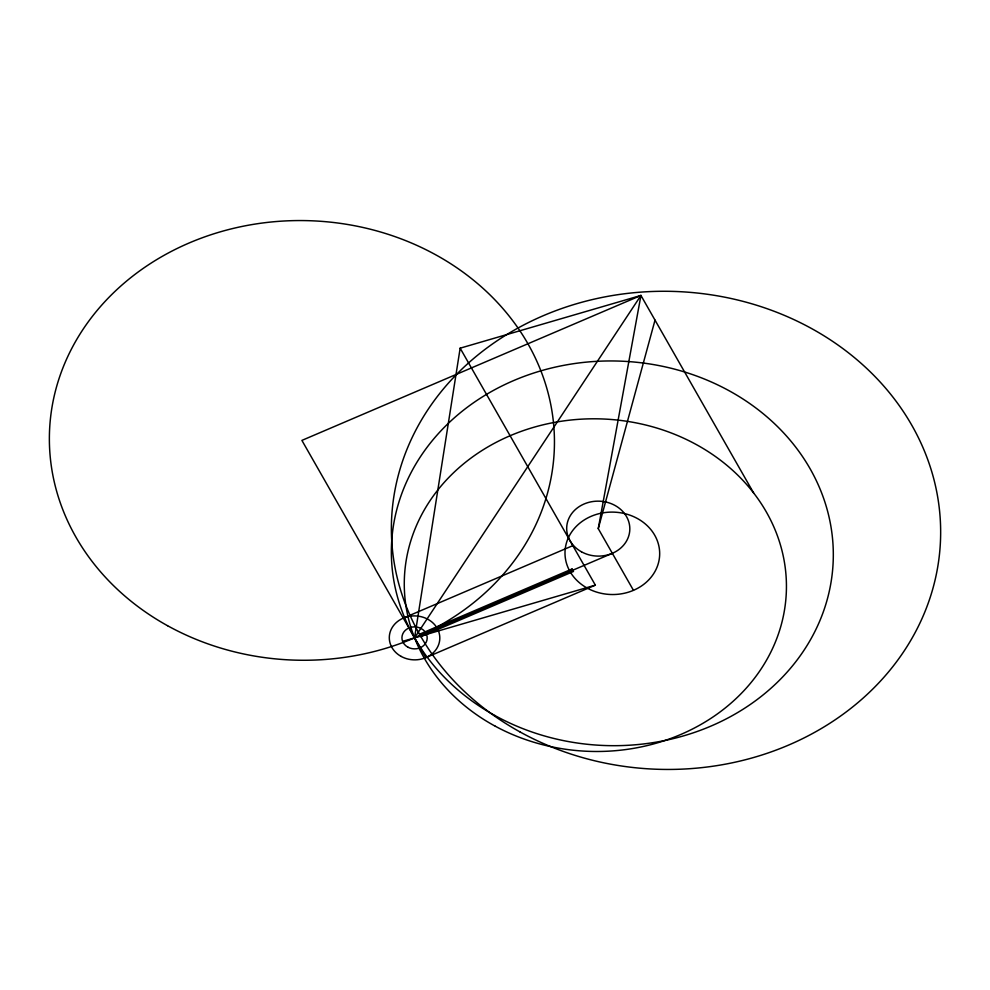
<?xml version="1.0" encoding="UTF-8"?>
<svg xmlns="http://www.w3.org/2000/svg" width="990" height="990" viewBox="0 0 990 990"><rect width="100%" height="100%" fill="white"/><g stroke="black" fill="none" stroke-linecap="round" stroke-linejoin="round"><path stroke-width="1.49" d="M612.34 553.311L414.562 637.869L460.152 348.183L640.938 295.453L753.6 492.921M633.464 590.337L598.257 528.635L640.938 295.453L301.901 440.401L425.836 657.62L595.349 585.139L460.152 348.183M598.257 528.635L655.021 320.129M414.562 637.869L640.938 295.453M403.301 618.131L572.814 545.651M402.621 641.359L595.349 585.139M572.072 568.99L419.512 634.219L420.923 636.694L573.482 571.465L572.072 568.99M519.899 731.87A274.663 239.06 1.5 0 0 940.463 541.047A274.663 239.06 1.5 0 0 537.681 318.174A274.663 239.06 1.5 0 0 519.899 731.87M581.452 551.789A31.569 27.473 1.5 0 0 629.801 529.86A31.569 27.473 1.5 0 0 583.506 504.244A31.569 27.473 1.5 0 0 581.452 551.789M494.765 715.448A220.993 192.345 1.5 0 0 833.159 561.912A220.993 192.345 1.5 0 0 509.07 382.598A220.993 192.345 1.5 0 0 494.765 715.448M495.346 726.252A191.107 166.332 1.5 0 0 786.369 590.869A191.107 166.332 1.5 0 0 504.331 438.31A191.107 166.332 1.5 0 0 495.346 726.252M167.545 625.705A252.561 219.829 1.5 0 0 554.276 450.227A252.561 219.829 1.5 0 0 183.893 245.297A252.561 219.829 1.5 0 0 167.545 625.705M401.123 656.407A25.257 21.978 1.5 0 0 439.795 638.859A25.257 21.978 1.5 0 0 402.757 618.366A25.257 21.978 1.5 0 0 401.123 656.407M587.144 588.06A47.359 41.221 1.5 0 0 659.649 555.155A47.359 41.221 1.5 0 0 590.213 516.731A47.359 41.221 1.5 0 0 587.144 588.06M407.843 647.138A12.622 10.989 1.5 0 0 427.185 638.364A12.622 10.989 1.5 0 0 408.66 628.118A12.622 10.989 1.5 0 0 407.843 647.138"/></g></svg>
